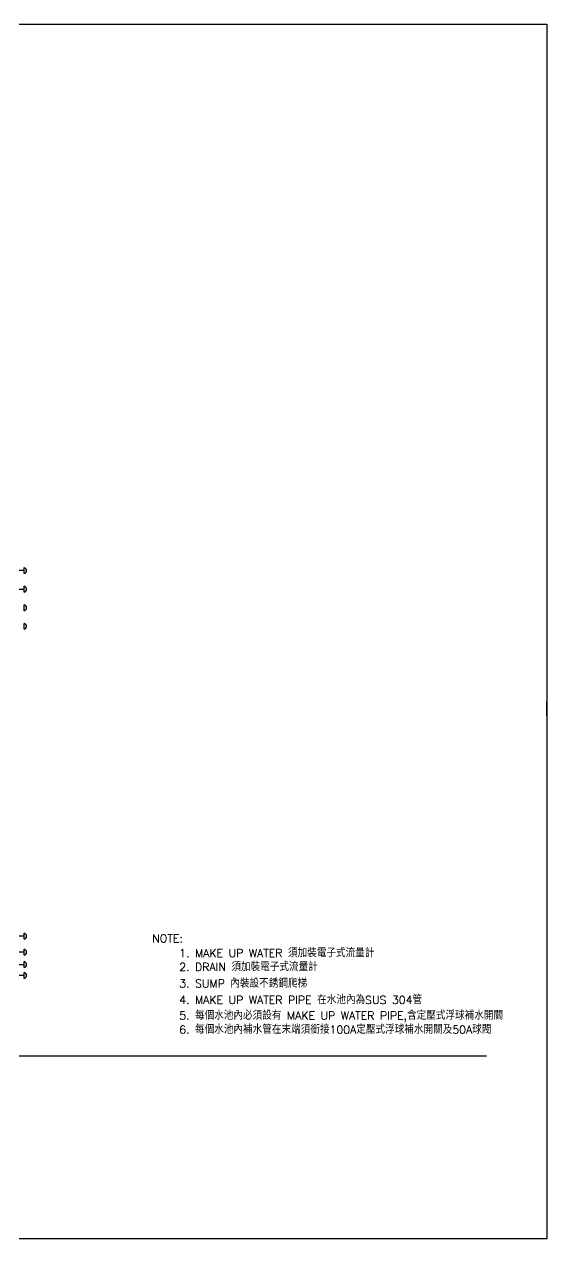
# Model space of a CAD drawing. Header units: millimetres. Extents: x 29 to 762, y -5372 to -4731.
# Drawn here: x 517 to 762, y -5300 to -4731 of the extents above; entities that cross this region are included whole.
import ezdxf

# ---------------------------------------------------------------- set-up
doc = ezdxf.new("R2010")
doc.units = ezdxf.units.MM
for name, color, linetype in [('A-DETL-01', 1, 'Continuous'), ('M-CWTR-PIPE-R', 3, 'Continuous'), ('M-CWTR-PIPE-S', 4, 'Continuous'), ('M-CWTR-TEXT', 7, 'Continuous'), ('M-CWTR-VAVE', 2, 'Continuous'), ('M-DRAIN-PIPE', 170, 'Continuous'), ('M-HVAC-VALVE-FUTURE', 8, 'Continuous'), ('M-P-HWR-D-29', 211, 'Continuous'), ('M-RCW-PIPE', 40, 'Continuous')]:
    doc.layers.add(name, color=color, linetype=linetype)
doc.styles.add('AA-TXT', font='simplex.shx', dxfattribs={"width": 0.8, "bigfont": 'chineset.shx'})

msp = doc.modelspace()

# ---------------------------------------------------------------- linework, layer by layer
at = {"layer": 'A-DETL-01', "linetype": 'Continuous'}
msp.add_line((733.48, -5214.8), (48.76, -5214.8), dxfattribs=at)
at = {"layer": 'DefPoints'}
for points in [[(31.33, -4731.2), (761.73, -4731.2), (761.73, -5300.38), (31.33, -5300.38)], [(31.33, -4731.2), (761.73, -4731.2), (761.73, -5300.38), (31.33, -5300.38)], [(31.33, -4731.2), (761.73, -4731.2), (761.73, -5300.38), (31.33, -5300.38)], [(31.33, -4731.2), (761.73, -4731.2), (761.73, -5300.38), (31.33, -5300.38)], [(31.33, -4731.2), (761.73, -4731.2), (761.73, -5300.38), (31.33, -5300.38)], [(761.73, -5300.38), (31.33, -5300.38), (31.33, -4731.2), (761.73, -4731.2)]]:
    msp.add_lwpolyline(points, close=True, dxfattribs=at)
at = {"layer": 'M-CWTR-PIPE-R'}
msp.add_line((517.03, -5166.14), (412.36, -5166.14), dxfattribs=at)
at = {"layer": 'M-CWTR-PIPE-S'}
msp.add_line((517.03, -5158.63), (412.36, -5158.63), dxfattribs=at)
at = {"layer": 'M-CWTR-VAVE'}
for p, q in [((517.03, -4988.66), (517.03, -4985.87)), ((517.03, -4997.36), (517.03, -4994.57)), ((517.03, -5006.06), (517.03, -5003.27)), ((517.03, -5014.76), (517.03, -5011.97)), ((517.03, -5160.03), (517.03, -5157.24)), ((517.03, -5167.53), (517.03, -5164.75)), ((517.03, -5173.31), (517.03, -5170.53)), ((517.03, -5178.36), (517.03, -5175.58))]:
    msp.add_line(p, q, dxfattribs=at)
for centre in [(516.62, -4987.27), (516.62, -4995.97), (516.62, -5004.67), (516.62, -5013.37), (516.62, -5158.63), (516.62, -5166.14), (516.62, -5171.92), (516.62, -5176.97)]:
    msp.add_arc(centre, 1.45, 286.4573, 73.5427, dxfattribs=at)
at = {"layer": 'M-DRAIN-PIPE'}
for p, q in [((517.03, -4987.27), (366.59, -4987.27)), ((517.03, -5176.97), (412.36, -5176.97))]:
    msp.add_line(p, q, dxfattribs=at)
at = {"layer": 'M-P-HWR-D-29'}
msp.add_line((761.63, -5048.68), (761.63, -5055.25), dxfattribs=at)
at = {"layer": 'M-RCW-PIPE'}
for p, q in [((366.59, -4995.97), (517.14, -4995.97)), ((412.36, -5171.92), (517.03, -5171.92))]:
    msp.add_line(p, q, dxfattribs=at)

# ---------------------------------------------------------------- texts
at = {"layer": 'M-CWTR-TEXT', "linetype": 'Continuous', "style": 'AA-TXT'}
for s, p in [('NOTE:', (576.97, -5161.51)), ('2. DRAIN 須加裝電子式流量計', (589.59, -5174.89)), ('3. SUMP 內裝設不銹鋼爬梯', (589.6, -5182.64)), ('4. MAKE UP WATER PIPE 在水池內為SUS 304管', (589.59, -5190.36)), ('5. 每個水池內必須設有 MAKE UP WATER PIPE,含定壓式浮球補水開關', (589.59, -5197.68)), ('6. 每個水池內補水管在末端須銜接100A定壓式浮球補水開關及50A球閥', (589.59, -5204.27))]:
    msp.add_text(s, height=3.75, dxfattribs=at).set_placement(p)
at = {"layer": 'M-HVAC-VALVE-FUTURE', "linetype": 'Continuous', "style": 'AA-TXT'}
msp.add_text('1. MAKE UP WATER 須加裝電子式流量計', height=3.75, dxfattribs=at).set_placement((589.59, -5168.38))

doc.saveas('drawing.dxf')
